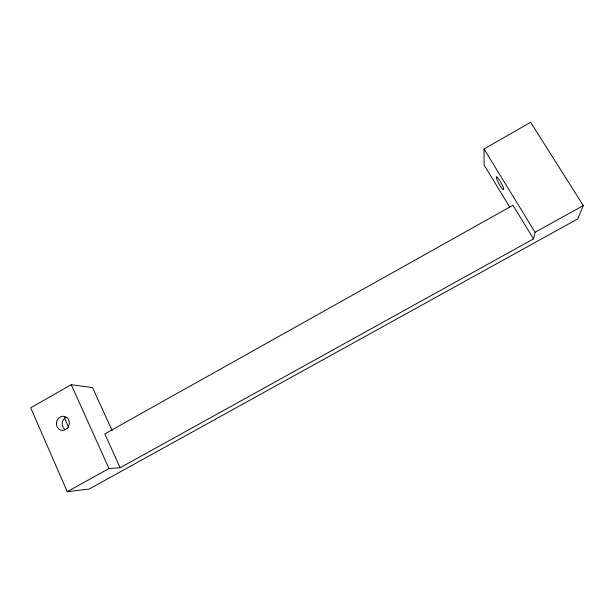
<?xml version="1.0" encoding="UTF-8"?>
<svg xmlns="http://www.w3.org/2000/svg" width="614" height="614" viewBox="0 0 614 614"><rect width="100%" height="100%" fill="white"/><g stroke="black" fill="none" stroke-linecap="round" stroke-linejoin="round"><path stroke-width="0.92" d="M67.241 491.676L108.993 468.528L120.16 467.745L533.505 238.915L535.086 232.276L484.009 148.949L530.634 122.324L583.3 205.552L577.759 218.891L89.122 489.074L67.241 491.676L30.7 407.796L71.216 384.663L92.53 387.618L112.162 430.644M535.086 232.276L583.3 205.552M533.505 238.915L512.936 205.268L104.802 433.898L120.16 467.745M509.766 207.118L484.07 164.974L484.009 148.949M71.216 384.663L108.993 468.528M64.293 417.574L68.553 427.175M64.9 429.501A7.038 6.386 -76.1 0 1 65.813 417.39M496.872 177.024L496.48 176.939A7.322 1.167 60.8 0 0 499.919 185.451A7.322 1.167 60.8 0 0 503.657 188.675L503.319 187.569A7.322 1.167 60.8 0 0 500.157 181.222A7.322 1.167 60.8 0 0 496.872 177.024M67.103 428.511A7.138 6.462 -76 0 0 65.069 416.53A7.138 6.462 -76 0 0 56.488 424.926A7.138 6.462 -76 0 0 67.103 428.511"/></g></svg>
